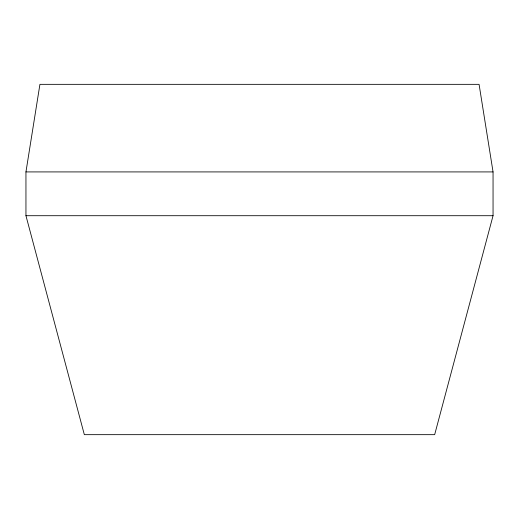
<?xml version="1.0" encoding="UTF-8"?>
<svg xmlns="http://www.w3.org/2000/svg" width="519" height="519" viewBox="0 0 519 519"><rect width="100%" height="100%" fill="white"/><g stroke="black" fill="none" stroke-linecap="round" stroke-linejoin="round"><path stroke-width="0.78" d="M25.95 171.919L39.924 84.338L479.076 84.338L493.05 171.919L493.05 215.709L434.663 434.663L84.338 434.663L25.95 215.709L25.95 171.919L493.05 171.919M25.95 215.709L493.05 215.709"/></g></svg>
